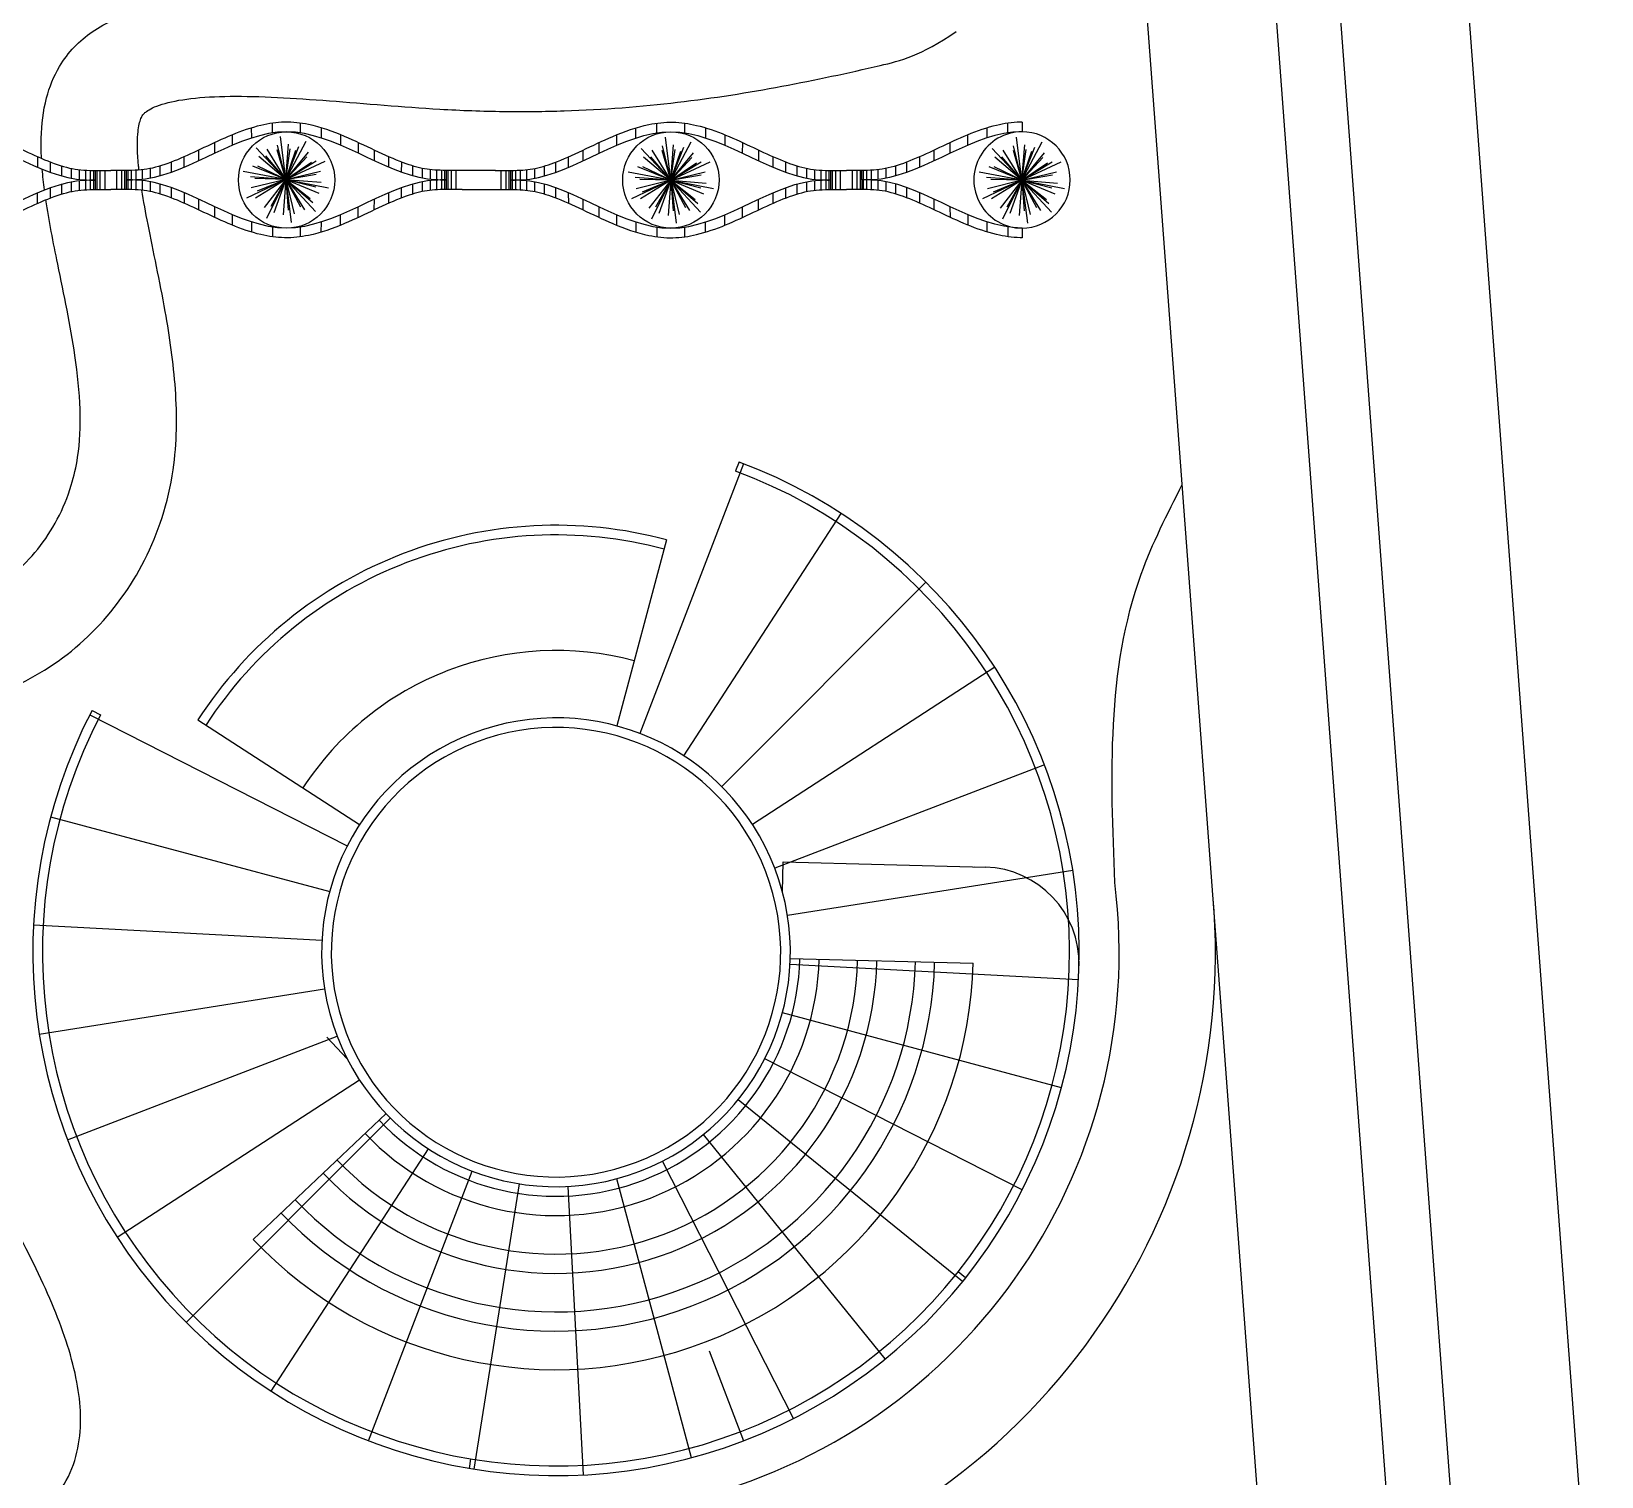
# Model space of a CAD drawing. Header units: inches. Extents: x 40 to 251, y 0 to 175.
# Drawn here: x 202.07 to 250.99, y 61.83 to 106.84 of the extents above; entities that cross this region are included whole.
import ezdxf

# ---------------------------------------------------------------- set-up
doc = ezdxf.new("R2010")
doc.units = ezdxf.units.IN
doc.header["$MEASUREMENT"] = 0
doc.layers.add('CUADRICULA', color=84, linetype='Continuous')
doc.layers.add('SENDAS', color=6, linetype='Continuous')

msp = doc.modelspace()

# ---------------------------------------------------------------- linework, layer by layer
for p, q in [((241.126, 49.884), (231.978, 172.373)), ((247.043, 51.213), (237.995, 172.373)), ((250.988, 52.1), (242.006, 172.373)), ((208.934, 103.52), (208.933, 103.834)), ((209.584, 103.677), (209.583, 103.98)), ((210.458, 103.677), (210.459, 103.98)), ((211.108, 103.52), (211.109, 103.834)), ((220.906, 103.52), (220.906, 103.834)), ((221.556, 103.678), (221.555, 103.981)), ((222.431, 103.678), (222.431, 103.981)), ((223.08, 103.52), (223.081, 103.834)), ((231.846, 103.52), (231.845, 103.834)), ((232.495, 103.678), (232.495, 103.981)), ((232.933, 104.013), (232.933, 103.713)), ((207.785, 103.045), (207.784, 103.376)), ((208.334, 103.293), (208.334, 103.618)), ((211.708, 103.293), (211.708, 103.618)), ((212.257, 103.045), (212.258, 103.376)), ((219.757, 103.046), (219.756, 103.377)), ((220.307, 103.293), (220.306, 103.618)), ((223.68, 103.293), (223.68, 103.618)), ((224.229, 103.046), (224.23, 103.377)), ((230.696, 103.046), (230.696, 103.377)), ((231.246, 103.293), (231.245, 103.618)), ((202.267, 102.608), (202.268, 102.936)), ((202.667, 102.449), (202.667, 102.769)), ((206.436, 102.449), (206.435, 102.769)), ((206.835, 102.608), (206.835, 102.936)), ((207.285, 102.81), (207.285, 103.142)), ((212.757, 102.81), (212.757, 103.142)), ((213.206, 102.608), (213.207, 102.936)), ((213.606, 102.449), (213.607, 102.769)), ((218.408, 102.45), (218.407, 102.77)), ((218.808, 102.609), (218.807, 102.936)), ((219.257, 102.811), (219.257, 103.143)), ((224.729, 102.811), (224.73, 103.143)), ((225.179, 102.609), (225.179, 102.936)), ((225.578, 102.45), (225.579, 102.77)), ((229.347, 102.45), (229.347, 102.77)), ((229.747, 102.609), (229.747, 102.936)), ((230.197, 102.811), (230.196, 103.143)), ((203.017, 102.336), (203.017, 102.649)), ((203.317, 102.265), (203.317, 102.571)), ((203.567, 102.229), (203.567, 102.531)), ((203.767, 102.215), (203.767, 102.516)), ((203.917, 102.213), (203.917, 102.511)), ((204.017, 102.213), (204.017, 102.51)), ((204.066, 101.913), (204.067, 102.51)), ((204.116, 101.913), (204.117, 102.51)), ((204.216, 101.913), (204.217, 102.51)), ((204.366, 101.912), (204.367, 102.51)), ((204.737, 101.912), (204.736, 102.51)), ((204.887, 101.913), (204.886, 102.51)), ((204.987, 101.913), (204.986, 102.51)), ((205.037, 101.913), (205.036, 102.51)), ((205.086, 102.213), (205.086, 102.51)), ((205.186, 102.213), (205.186, 102.511)), ((205.336, 102.215), (205.336, 102.516)), ((205.536, 102.229), (205.536, 102.531)), ((205.786, 102.265), (205.786, 102.571)), ((206.086, 102.336), (206.085, 102.649)), ((213.956, 102.336), (213.957, 102.649)), ((214.256, 102.265), (214.256, 102.571)), ((214.506, 102.229), (214.506, 102.531)), ((214.706, 102.215), (214.706, 102.516)), ((214.856, 102.213), (214.856, 102.511)), ((214.956, 102.213), (214.956, 102.51)), ((215.005, 101.913), (215.006, 102.51)), ((215.055, 101.913), (215.056, 102.51)), ((215.155, 101.913), (215.156, 102.51)), ((215.305, 101.912), (215.306, 102.51)), ((216.534, 102.511), (215.491, 102.511)), ((216.709, 101.913), (216.708, 102.51)), ((216.859, 101.913), (216.858, 102.51)), ((216.959, 101.913), (216.958, 102.51)), ((217.009, 101.913), (217.008, 102.511)), ((217.058, 102.213), (217.058, 102.511)), ((217.158, 102.213), (217.158, 102.512)), ((217.308, 102.215), (217.308, 102.516)), ((217.508, 102.23), (217.508, 102.532)), ((217.758, 102.266), (217.758, 102.572)), ((218.058, 102.337), (218.058, 102.649)), ((225.928, 102.337), (225.929, 102.649)), ((226.228, 102.266), (226.229, 102.572)), ((226.478, 102.23), (226.479, 102.532)), ((226.678, 102.215), (226.679, 102.516)), ((226.828, 102.213), (226.829, 102.512)), ((226.928, 102.213), (226.929, 102.511)), ((226.978, 101.913), (226.979, 102.511)), ((227.028, 101.913), (227.029, 102.51)), ((227.128, 101.913), (227.129, 102.51)), ((227.278, 101.913), (227.279, 102.51)), ((227.648, 101.913), (227.647, 102.51)), ((227.798, 101.913), (227.797, 102.51)), ((227.898, 101.913), (227.897, 102.51)), ((227.948, 101.913), (227.947, 102.511)), ((227.998, 102.213), (227.997, 102.511)), ((228.098, 102.213), (228.097, 102.512)), ((228.248, 102.215), (228.247, 102.516)), ((228.448, 102.23), (228.447, 102.532)), ((228.698, 102.266), (228.697, 102.572)), ((228.998, 102.337), (228.997, 102.649)), ((202.265, 101.486), (202.266, 101.814)), ((202.666, 101.653), (202.666, 101.973)), ((203.016, 101.774), (203.016, 102.087)), ((203.316, 101.851), (203.316, 102.157)), ((203.566, 101.892), (203.566, 102.194)), ((203.766, 101.907), (203.767, 102.208)), ((203.916, 101.912), (203.917, 102.21)), ((204.016, 101.913), (204.017, 102.21)), ((205.087, 101.913), (205.086, 102.21)), ((205.187, 101.912), (205.186, 102.21)), ((205.337, 101.907), (205.336, 102.208)), ((205.537, 101.892), (205.536, 102.194)), ((205.787, 101.851), (205.786, 102.157)), ((206.087, 101.774), (206.086, 102.087)), ((206.437, 101.653), (206.437, 101.973)), ((206.837, 101.486), (206.837, 101.814)), ((213.205, 101.486), (213.205, 101.814)), ((213.605, 101.653), (213.605, 101.973)), ((213.955, 101.774), (213.956, 102.087)), ((214.255, 101.851), (214.256, 102.157)), ((214.505, 101.892), (214.506, 102.194)), ((214.705, 101.907), (214.706, 102.208)), ((214.855, 101.912), (214.856, 102.21)), ((214.955, 101.913), (214.956, 102.21)), ((215.491, 101.911), (216.524, 101.911)), ((217.059, 101.913), (217.058, 102.211)), ((217.159, 101.912), (217.158, 102.211)), ((217.309, 101.907), (217.308, 102.209)), ((217.509, 101.892), (217.508, 102.194)), ((217.759, 101.852), (217.759, 102.158)), ((218.059, 101.774), (218.059, 102.087)), ((218.409, 101.653), (218.409, 101.974)), ((218.81, 101.487), (218.809, 101.815)), ((225.177, 101.487), (225.177, 101.815)), ((225.577, 101.653), (225.578, 101.974)), ((225.927, 101.774), (225.928, 102.087)), ((226.227, 101.852), (226.228, 102.158)), ((226.478, 101.892), (226.478, 102.194)), ((226.678, 101.907), (226.678, 102.209)), ((226.828, 101.912), (226.828, 102.211)), ((226.928, 101.913), (226.928, 102.211)), ((227.998, 101.913), (227.998, 102.211)), ((228.098, 101.912), (228.098, 102.211)), ((228.248, 101.907), (228.248, 102.209)), ((228.448, 101.892), (228.448, 102.194)), ((228.698, 101.852), (228.698, 102.158)), ((228.998, 101.774), (228.998, 102.087)), ((229.349, 101.653), (229.348, 101.974)), ((229.749, 101.487), (229.748, 101.815)), ((207.288, 101.279), (207.287, 101.611)), ((207.788, 101.045), (207.788, 101.376)), ((212.254, 101.045), (212.254, 101.376)), ((212.754, 101.279), (212.755, 101.611)), ((219.26, 101.28), (219.259, 101.612)), ((219.76, 101.045), (219.76, 101.377)), ((224.226, 101.045), (224.227, 101.377)), ((224.727, 101.28), (224.727, 101.612)), ((230.199, 101.28), (230.199, 101.612)), ((230.7, 101.045), (230.699, 101.377)), ((208.339, 100.803), (208.338, 101.129)), ((208.939, 100.587), (208.938, 100.902)), ((211.103, 100.587), (211.104, 100.902)), ((211.703, 100.803), (211.704, 101.129)), ((220.311, 100.804), (220.31, 101.129)), ((220.911, 100.588), (220.911, 100.902)), ((223.075, 100.588), (223.076, 100.902)), ((223.676, 100.804), (223.676, 101.129)), ((231.25, 100.804), (231.25, 101.129)), ((231.85, 100.588), (231.85, 100.902)), ((209.589, 100.442), (209.589, 100.745)), ((210.453, 100.442), (210.453, 100.745)), ((221.561, 100.442), (221.561, 100.745)), ((222.425, 100.442), (222.426, 100.745)), ((232.501, 100.442), (232.5, 100.745)), ((232.933, 100.713), (232.933, 100.413)), ((224.257, 93.375), (221.031, 84.972)), ((224.116, 93.428), (224.009, 93.148)), ((227.293, 91.827), (222.391, 84.279)), ((221.858, 91.004), (220.305, 85.208)), ((229.941, 89.683), (223.577, 83.319)), ((232.086, 87.035), (224.538, 82.133)), ((203.961, 85.691), (204.228, 85.554)), ((203.892, 85.557), (211.911, 81.471)), ((207.261, 85.401), (212.293, 82.133)), ((233.633, 83.999), (225.23, 80.773)), ((202.671, 82.376), (211.364, 80.047)), ((225.467, 80.044), (225.491, 80.973)), ((225.491, 80.973), (231.789, 80.808)), ((231.447, 80.817), (231.789, 80.808)), ((234.515, 80.707), (225.625, 79.299)), ((202.138, 79.01), (211.125, 78.539)), ((225.713, 77.966), (231.411, 77.817)), ((234.693, 77.304), (225.705, 77.775)), ((202.316, 75.607), (211.205, 77.015)), ((234.16, 73.938), (225.466, 76.268)), ((203.198, 72.316), (211.6, 75.541)), ((211.912, 74.841), (211.273, 75.515)), ((232.939, 70.757), (224.92, 74.843)), ((204.745, 69.28), (212.293, 74.181)), ((231.083, 67.899), (224.088, 73.563)), ((206.889, 66.631), (213.253, 72.995)), ((213.12, 73.132), (208.985, 69.209)), ((228.673, 65.49), (223.009, 72.484)), ((209.538, 64.487), (214.439, 72.035)), ((225.815, 63.634), (221.729, 71.653)), ((212.574, 62.94), (215.799, 71.342)), ((215.865, 62.058), (217.273, 70.947)), ((222.634, 62.413), (220.305, 71.106)), ((219.268, 61.88), (218.797, 70.867)), ((231.176, 68.017), (230.944, 68.205)), ((223.182, 65.741), (224.257, 62.94)), ((223.182, 65.741), (224.257, 62.94)), ((215.717, 62.083), (215.764, 62.378))]:
    msp.add_line(p, q)
msp.add_lwpolyline([(235.989, 172.373), (245.071, 50.77), (247.043, 51.213)])
msp.add_lwpolyline([(232.933, 103.713, 1.000044), (232.933, 100.713, 0.999956)], format="xyb", close=True)
for centre in [(210.021, 102.211), (221.993, 102.212)]:
    msp.add_circle(centre, 1.5)
for centre, radius, start, end in [((218.415, 78.157), 16, 291, 69.5372), ((218.415, 78.157), 16, 291, 69.5372), ((218.415, 78.157), 16.3, 291, 69.5273), ((218.415, 78.157), 13.3, 75, 111), ((218.415, 78.157), 13, 75, 111), ((218.415, 78.157), 13.3, 111, 147), ((218.415, 78.157), 13, 111, 147), ((218.415, 78.157), 9.4, 75, 111), ((218.415, 78.157), 9.4, 111, 147), ((218.415, 78.157), 16.3, 152.4727, 291), ((218.415, 78.157), 16, 152.4628, 291), ((218.415, 78.157), 16, 152.4628, 291), ((218.415, 78.157), 7.3, 291, 111), ((218.415, 78.157), 7, 291, 111), ((218.415, 78.157), 7.3, 111, 291), ((218.415, 78.157), 7, 111, 291), ((231.711, 77.809), 3, 358.5, 88.5), ((218.415, 78.157), 17.543, 281.9184, 7.131), ((218.415, 78.157), 20.543, 281.9184, 4.9594), ((218.415, 78.157), 7.6, 291, 358.5), ((218.415, 78.157), 8.2, 291, 358.5), ((218.415, 78.157), 9.4, 291, 358.5), ((218.415, 78.157), 10, 291, 358.5), ((218.415, 78.157), 11.2, 291, 358.5), ((218.415, 78.157), 11.8, 291, 358.5), ((218.415, 78.157), 13, 291, 358.5), ((218.415, 78.157), 7.6, 223.5, 291), ((218.415, 78.157), 8.2, 223.5, 291), ((218.415, 78.157), 9.4, 223.5, 291), ((218.415, 78.157), 10, 223.5, 291), ((218.415, 78.157), 11.2, 223.5, 291), ((218.415, 78.157), 11.8, 223.5, 291), ((218.415, 78.157), 13, 223.5, 291)]:
    msp.add_arc(centre, radius, start, end)
for points, knots in [([(193.612, 102.511), (193.801, 102.511), (193.96, 102.51), (194.377, 102.511), (194.57, 102.519), (194.99, 102.597), (195.209, 102.663), (196.011, 102.96), (196.629, 103.293), (197.638, 103.722), (198.013, 103.858), (198.642, 103.988), (198.891, 104.016), (199.391, 104.006), (199.637, 103.969), (200.498, 103.766), (201.088, 103.486), (202.22, 102.952), (202.761, 102.698), (203.377, 102.557), (203.493, 102.538), (203.73, 102.515), (203.857, 102.511), (204.16, 102.509), (204.336, 102.511), (204.551, 102.511)], [3.721321, 3.721321, 3.721321, 3.721321, 4.116074, 4.116074, 4.90558, 4.90558, 5.695086, 5.695086, 7.698736, 7.698736, 8.830966, 8.830966, 9.542913, 9.542913, 10.25486, 10.25486, 12.082225, 12.082225, 13.909591, 13.909591, 14.356568, 14.356568, 14.803545, 14.803545, 15.252345, 15.252345, 15.252345, 15.252345]), ([(194.097, 102.211), (194.097, 102.211), (195.758, 102.149), (199.082, 104.997), (202.405, 102.149), (204.067, 102.211), (204.067, 102.211)], [3.721321, 3.721321, 3.721321, 3.721321, 4.743416, 9.486833, 14.230249, 15.252345, 15.252345, 15.252345, 15.252345]), ([(215.491, 102.511), (215.302, 102.511), (215.142, 102.51), (214.725, 102.511), (214.533, 102.519), (214.113, 102.597), (213.893, 102.663), (213.091, 102.96), (212.474, 103.293), (211.464, 103.722), (211.09, 103.858), (210.461, 103.988), (210.212, 104.016), (209.711, 104.006), (209.465, 103.969), (208.604, 103.766), (208.014, 103.486), (206.883, 102.952), (206.341, 102.698), (205.726, 102.557), (205.61, 102.538), (205.372, 102.515), (205.246, 102.511), (204.943, 102.509), (204.766, 102.511), (204.551, 102.511)], [3.721321, 3.721321, 3.721321, 3.721321, 4.116074, 4.116074, 4.90558, 4.90558, 5.695086, 5.695086, 7.698736, 7.698736, 8.830966, 8.830966, 9.542913, 9.542913, 10.25486, 10.25486, 12.082225, 12.082225, 13.909591, 13.909591, 14.356568, 14.356568, 14.803545, 14.803545, 15.252345, 15.252345, 15.252345, 15.252345]), ([(215.006, 102.211), (215.006, 102.211), (213.344, 102.149), (210.021, 104.997), (206.698, 102.149), (205.036, 102.211), (205.036, 102.211)], [3.721321, 3.721321, 3.721321, 3.721321, 4.743416, 9.486833, 14.230249, 15.252345, 15.252345, 15.252345, 15.252345]), ([(216.524, 102.511), (216.713, 102.512), (216.872, 102.51), (217.289, 102.511), (217.481, 102.519), (217.901, 102.597), (218.121, 102.663), (218.923, 102.961), (219.54, 103.294), (220.55, 103.722), (220.924, 103.858), (221.553, 103.989), (221.802, 104.016), (222.303, 104.006), (222.549, 103.97), (223.41, 103.767), (224, 103.487), (225.131, 102.953), (225.673, 102.699), (226.289, 102.558), (226.404, 102.538), (226.642, 102.516), (226.768, 102.512), (227.071, 102.51), (227.248, 102.512), (227.463, 102.512)], [3.721321, 3.721321, 3.721321, 3.721321, 4.116074, 4.116074, 4.90558, 4.90558, 5.695086, 5.695086, 7.698736, 7.698736, 8.830966, 8.830966, 9.542913, 9.542913, 10.25486, 10.25486, 12.082225, 12.082225, 13.909591, 13.909591, 14.356568, 14.356568, 14.803545, 14.803545, 15.252345, 15.252345, 15.252345, 15.252345]), ([(217.008, 102.212), (217.008, 102.212), (218.67, 102.149), (221.993, 104.998), (225.316, 102.15), (226.978, 102.212), (226.978, 102.212)], [3.721321, 3.721321, 3.721321, 3.721321, 4.743416, 9.486833, 14.230249, 15.252345, 15.252345, 15.252345, 15.252345]), ([(232.933, 104.013), (232.913, 104.013), (232.893, 104.013), (232.623, 104.007), (232.377, 103.971), (231.516, 103.767), (230.926, 103.487), (229.795, 102.953), (229.253, 102.7), (228.637, 102.558), (228.521, 102.539), (228.284, 102.516), (228.157, 102.512), (227.854, 102.51), (227.678, 102.512), (227.463, 102.512)], [9.4866, 9.4866, 9.4866, 9.4866, 9.542913, 9.542913, 10.25486, 10.25486, 12.082225, 12.082225, 13.909591, 13.909591, 14.356568, 14.356568, 14.803545, 14.803545, 15.252345, 15.252345, 15.252345, 15.252345]), ([(232.933, 103.713), (232.932, 103.713), (231.432, 103.713), (229.609, 102.15), (227.948, 102.213), (227.948, 102.213)], [9.486694, 9.486694, 9.486694, 9.486694, 9.486833, 14.230249, 15.252345, 15.252345, 15.252345, 15.252345]), ([(193.612, 101.911), (193.801, 101.911), (193.96, 101.913), (194.377, 101.912), (194.57, 101.904), (194.99, 101.826), (195.209, 101.76), (196.011, 101.463), (196.629, 101.129), (197.638, 100.701), (198.013, 100.565), (198.642, 100.435), (198.891, 100.407), (199.391, 100.417), (199.637, 100.453), (200.498, 100.657), (201.088, 100.937), (202.22, 101.471), (202.761, 101.724), (203.377, 101.866), (203.493, 101.885), (203.73, 101.908), (203.857, 101.912), (204.16, 101.914), (204.336, 101.911), (204.551, 101.911)], [3.721321, 3.721321, 3.721321, 3.721321, 4.116074, 4.116074, 4.90558, 4.90558, 5.695086, 5.695086, 7.698736, 7.698736, 8.830966, 8.830966, 9.542913, 9.542913, 10.25486, 10.25486, 12.082225, 12.082225, 13.909591, 13.909591, 14.356568, 14.356568, 14.803545, 14.803545, 15.252345, 15.252345, 15.252345, 15.252345]), ([(194.097, 102.211), (194.097, 102.211), (195.758, 102.274), (199.082, 99.426), (202.405, 102.274), (204.067, 102.211), (204.067, 102.211)], [3.721321, 3.721321, 3.721321, 3.721321, 4.743416, 9.486833, 14.230249, 15.252345, 15.252345, 15.252345, 15.252345]), ([(215.491, 101.911), (215.302, 101.911), (215.142, 101.913), (214.725, 101.912), (214.533, 101.904), (214.113, 101.826), (213.893, 101.76), (213.091, 101.463), (212.474, 101.129), (211.464, 100.701), (211.09, 100.565), (210.461, 100.435), (210.212, 100.407), (209.711, 100.417), (209.465, 100.453), (208.604, 100.657), (208.014, 100.937), (206.883, 101.471), (206.341, 101.724), (205.726, 101.866), (205.61, 101.885), (205.372, 101.908), (205.246, 101.912), (204.943, 101.914), (204.766, 101.911), (204.551, 101.911)], [3.721321, 3.721321, 3.721321, 3.721321, 4.116074, 4.116074, 4.90558, 4.90558, 5.695086, 5.695086, 7.698736, 7.698736, 8.830966, 8.830966, 9.542913, 9.542913, 10.25486, 10.25486, 12.082225, 12.082225, 13.909591, 13.909591, 14.356568, 14.356568, 14.803545, 14.803545, 15.252345, 15.252345, 15.252345, 15.252345]), ([(215.006, 102.211), (215.006, 102.211), (213.344, 102.274), (210.021, 99.426), (206.698, 102.274), (205.036, 102.211), (205.036, 102.211)], [3.721321, 3.721321, 3.721321, 3.721321, 4.743416, 9.486833, 14.230249, 15.252345, 15.252345, 15.252345, 15.252345]), ([(216.524, 101.911), (216.713, 101.912), (216.872, 101.913), (217.289, 101.912), (217.481, 101.904), (217.901, 101.826), (218.121, 101.761), (218.923, 101.463), (219.541, 101.13), (220.55, 100.701), (220.924, 100.565), (221.554, 100.435), (221.802, 100.408), (222.303, 100.418), (222.549, 100.454), (223.41, 100.658), (224, 100.938), (225.131, 101.472), (225.673, 101.725), (226.289, 101.867), (226.404, 101.886), (226.642, 101.909), (226.768, 101.913), (227.072, 101.915), (227.248, 101.912), (227.463, 101.912)], [3.721321, 3.721321, 3.721321, 3.721321, 4.116074, 4.116074, 4.90558, 4.90558, 5.695086, 5.695086, 7.698736, 7.698736, 8.830966, 8.830966, 9.542913, 9.542913, 10.25486, 10.25486, 12.082225, 12.082225, 13.909591, 13.909591, 14.356568, 14.356568, 14.803545, 14.803545, 15.252345, 15.252345, 15.252345, 15.252345]), ([(217.008, 102.212), (217.008, 102.212), (218.67, 102.274), (221.993, 99.426), (225.316, 102.275), (226.978, 102.212), (226.978, 102.212)], [3.721321, 3.721321, 3.721321, 3.721321, 4.743416, 9.486833, 14.230249, 15.252345, 15.252345, 15.252345, 15.252345]), ([(232.933, 100.413), (232.913, 100.413), (232.893, 100.413), (232.623, 100.419), (232.377, 100.455), (231.516, 100.658), (230.926, 100.938), (229.795, 101.472), (229.253, 101.726), (228.637, 101.867), (228.522, 101.886), (228.284, 101.909), (228.157, 101.913), (227.854, 101.915), (227.678, 101.912), (227.463, 101.912)], [9.486751, 9.486751, 9.486751, 9.486751, 9.542913, 9.542913, 10.25486, 10.25486, 12.082225, 12.082225, 13.909591, 13.909591, 14.356568, 14.356568, 14.803545, 14.803545, 15.252345, 15.252345, 15.252345, 15.252345]), ([(232.933, 100.713), (231.433, 100.713), (229.609, 102.275), (227.948, 102.213), (227.948, 102.213)], [9.486833, 9.486833, 9.486833, 9.486833, 14.230249, 15.252345, 15.252345, 15.252345, 15.252345])]:
    msp.add_open_spline(points, degree=3, knots=knots)
msp.add_spline([(235.823, 80.335), (236.647, 89.938), (237.926, 92.731)], degree=3)
at = {"layer": 'CUADRICULA'}
for p, q in [((210, 102.224), (209.739, 103.301)), ((210, 102.224), (209.832, 103.568)), ((209.997, 102.224), (210.633, 103.42)), ((209.997, 102.224), (210.404, 103.254)), ((210, 102.224), (210.085, 103.329)), ((221.992, 102.201), (221.731, 103.278)), ((221.992, 102.201), (221.823, 103.545)), ((221.989, 102.201), (222.625, 103.397)), ((221.989, 102.201), (222.396, 103.231)), ((221.992, 102.201), (222.077, 103.306)), ((232.931, 102.201), (232.67, 103.278)), ((232.931, 102.201), (232.763, 103.545)), ((232.928, 102.201), (233.564, 103.397)), ((232.928, 102.201), (233.335, 103.231)), ((232.931, 102.201), (233.016, 103.306)), ((209.997, 102.224), (209.071, 103.212)), ((209.997, 102.224), (209.154, 102.942)), ((209.997, 102.224), (209.375, 102.961)), ((209.997, 102.224), (209.417, 103.167)), ((210, 102.224), (209.731, 103.151)), ((209.997, 102.224), (210.311, 103.136)), ((209.997, 102.224), (210.703, 103.078)), ((209.997, 102.224), (210.655, 102.93)), ((209.997, 102.224), (210.941, 102.804)), ((209.997, 102.224), (211.224, 102.799)), ((209.997, 102.224), (210.795, 102.766)), ((210, 102.224), (210.131, 103.18)), ((221.989, 102.201), (221.063, 103.189)), ((221.989, 102.201), (221.145, 102.919)), ((221.989, 102.201), (221.366, 102.938)), ((221.989, 102.201), (221.409, 103.144)), ((221.992, 102.201), (221.723, 103.128)), ((221.989, 102.201), (222.302, 103.113)), ((221.989, 102.201), (222.694, 103.055)), ((221.989, 102.201), (222.646, 102.907)), ((221.989, 102.201), (222.933, 102.781)), ((221.989, 102.201), (223.215, 102.776)), ((221.989, 102.201), (222.787, 102.743)), ((221.992, 102.201), (222.123, 103.157)), ((232.928, 102.201), (232.002, 103.189)), ((232.928, 102.201), (232.085, 102.919)), ((232.928, 102.201), (232.306, 102.938)), ((232.928, 102.201), (232.348, 103.144)), ((232.931, 102.201), (232.662, 103.128)), ((232.928, 102.201), (233.242, 103.113)), ((232.928, 102.201), (233.634, 103.055)), ((232.928, 102.201), (233.586, 102.907)), ((232.928, 102.201), (233.872, 102.781)), ((232.928, 102.201), (234.155, 102.776)), ((232.928, 102.201), (233.726, 102.743)), ((232.931, 102.201), (233.062, 103.157)), ((209.997, 102.224), (208.667, 102.479)), ((209.997, 102.224), (208.893, 102.309)), ((209.997, 102.224), (208.973, 102.646)), ((209.997, 102.224), (209.033, 102.254)), ((209.997, 102.224), (209.129, 102.644)), ((209.999, 102.236), (209.914, 101.131)), ((209.997, 102.224), (211.074, 102.484)), ((209.997, 102.224), (210.947, 102.395)), ((209.999, 102.236), (210.167, 100.892)), ((209.999, 102.236), (210.069, 101.273)), ((209.999, 102.236), (210.259, 101.159)), ((221.989, 102.201), (220.659, 102.456)), ((221.989, 102.201), (220.884, 102.286)), ((221.989, 102.201), (220.965, 102.623)), ((221.989, 102.201), (221.12, 102.621)), ((221.989, 102.201), (223.066, 102.461)), ((221.989, 102.201), (222.939, 102.372)), ((232.928, 102.201), (231.598, 102.456)), ((232.928, 102.201), (231.824, 102.286)), ((232.928, 102.201), (231.904, 102.623)), ((232.928, 102.201), (232.06, 102.621)), ((232.928, 102.201), (234.005, 102.461)), ((232.928, 102.201), (233.878, 102.372)), ((209.997, 102.224), (208.771, 101.649)), ((209.997, 102.224), (208.92, 101.963)), ((209.997, 102.224), (209.054, 101.643)), ((209.997, 102.224), (209.104, 101.859)), ((209.996, 102.229), (209.318, 101.353)), ((209.996, 102.229), (209.398, 101.014)), ((209.996, 102.229), (209.526, 101.387)), ((209.996, 102.229), (209.622, 101.186)), ((209.997, 102.224), (211.102, 102.139)), ((209.997, 102.224), (211.022, 101.802)), ((209.997, 102.224), (210.841, 101.506)), ((209.997, 102.224), (210.578, 101.28)), ((209.997, 102.224), (210.934, 101.994)), ((209.997, 102.224), (210.76, 101.632)), ((209.997, 102.224), (210.453, 101.373)), ((209.997, 102.224), (211.327, 101.968)), ((209.997, 102.224), (210.923, 101.235)), ((221.989, 102.201), (220.763, 101.626)), ((221.989, 102.201), (220.912, 101.94)), ((221.989, 102.201), (221.025, 102.231)), ((221.989, 102.201), (221.045, 101.62)), ((221.989, 102.201), (221.096, 101.836)), ((221.988, 102.206), (221.31, 101.33)), ((221.988, 102.206), (221.39, 100.991)), ((221.988, 102.206), (221.518, 101.364)), ((221.988, 102.206), (221.614, 101.163)), ((221.991, 102.213), (221.906, 101.108)), ((221.989, 102.201), (223.094, 102.116)), ((221.989, 102.201), (223.013, 101.779)), ((221.989, 102.201), (222.833, 101.483)), ((221.989, 102.201), (222.57, 101.257)), ((221.989, 102.201), (222.926, 101.971)), ((221.989, 102.201), (222.751, 101.609)), ((221.989, 102.201), (222.445, 101.35)), ((221.989, 102.201), (223.319, 101.945)), ((221.989, 102.201), (222.915, 101.212)), ((221.991, 102.213), (222.159, 100.869)), ((221.991, 102.213), (222.061, 101.25)), ((221.991, 102.213), (222.251, 101.136)), ((232.928, 102.201), (231.702, 101.626)), ((232.928, 102.201), (231.852, 101.94)), ((232.928, 102.201), (231.964, 102.231)), ((232.928, 102.201), (231.985, 101.62)), ((232.928, 102.201), (232.035, 101.836)), ((232.927, 102.206), (232.249, 101.33)), ((232.927, 102.206), (232.329, 100.991)), ((232.927, 102.206), (232.457, 101.364)), ((232.927, 102.206), (232.553, 101.163)), ((232.93, 102.213), (232.845, 101.108)), ((232.928, 102.201), (234.033, 102.116)), ((232.928, 102.201), (233.953, 101.779)), ((232.928, 102.201), (233.772, 101.483)), ((232.928, 102.201), (233.509, 101.257)), ((232.928, 102.201), (233.865, 101.971)), ((232.928, 102.201), (233.691, 101.609)), ((232.928, 102.201), (233.384, 101.35)), ((232.928, 102.201), (234.259, 101.945)), ((232.928, 102.201), (233.854, 101.212)), ((232.93, 102.213), (233.098, 100.869)), ((232.93, 102.213), (233.001, 101.25)), ((232.93, 102.213), (233.19, 101.136))]:
    msp.add_line(p, q, dxfattribs=at)
at = {"layer": 'SENDAS'}
for points, knots in [([(202.386, 102.885), (202.375, 103.096), (202.371, 103.307), (202.387, 103.935), (202.433, 104.354), (202.632, 105.103), (202.762, 105.434), (203.078, 105.964), (203.236, 106.17), (203.582, 106.532), (203.771, 106.69), (204.393, 107.12), (204.853, 107.316), (205.796, 107.598), (206.283, 107.684), (207.288, 107.793), (207.807, 107.816), (209.433, 107.825), (210.587, 107.748), (212.909, 107.566), (214.075, 107.461), (216.253, 107.344), (217.287, 107.331), (219.273, 107.381), (220.225, 107.443), (222.989, 107.718), (224.709, 108.02), (226.527, 108.407), (226.662, 108.436), (226.797, 108.466)], [20.221261, 20.221261, 20.221261, 20.221261, 20.822755, 20.822755, 22.013201, 22.013201, 22.945065, 22.945065, 23.584709, 23.584709, 24.224352, 24.224352, 25.601949, 25.601949, 26.979545, 26.979545, 28.357142, 28.357142, 31.176419, 31.176419, 33.995695, 33.995695, 36.814972, 36.814972, 39.634249, 39.634249, 45.272802, 45.272802, 45.725047, 45.725047, 45.725047, 45.725047]), ([(205.426, 102.521), (205.421, 102.562), (205.417, 102.603), (205.373, 103.039), (205.365, 103.379), (205.402, 103.836), (205.434, 103.984), (205.488, 104.143), (205.509, 104.184), (205.541, 104.237), (205.553, 104.253), (205.594, 104.296), (205.621, 104.32), (205.75, 104.414), (205.909, 104.497), (206.377, 104.644), (206.684, 104.706), (207.403, 104.791), (207.816, 104.813), (209.178, 104.828), (210.24, 104.764), (212.471, 104.592), (213.64, 104.486), (215.467, 104.379), (216.132, 104.356), (217.424, 104.339), (218.053, 104.346), (219.9, 104.406), (221.073, 104.499), (224.453, 104.896), (226.522, 105.317), (229.148, 105.924), (229.778, 106.076), (230.88, 106.839)], [19.56039, 19.56039, 19.56039, 19.56039, 19.709068, 19.709068, 21.168253, 21.168253, 22.275821, 22.275821, 22.967568, 22.967568, 23.562038, 23.562038, 24.156508, 24.156508, 25.525855, 25.525855, 26.895203, 26.895203, 28.26455, 28.26455, 31.044966, 31.044966, 33.825382, 33.825382, 35.458471, 35.458471, 37.091559, 37.091559, 40.357735, 40.357735, 46.890087, 46.890087, 48.989084, 48.989084, 48.989084, 48.989084]), ([(199.299, 85.62), (199.556, 85.691), (199.814, 85.769), (200.638, 86.039), (201.203, 86.26), (202.148, 86.737), (202.533, 86.964), (203.652, 87.757), (204.315, 88.417), (205.41, 89.926), (205.846, 90.778), (206.296, 92.176), (206.412, 92.673), (206.61, 94.023), (206.615, 94.866), (206.5, 96.519), (206.381, 97.332), (206.069, 99.077), (205.868, 99.996), (205.631, 101.204), (205.565, 101.561), (205.512, 101.894)], [2.21033, 2.21033, 2.21033, 2.21033, 2.939883, 2.939883, 4.545036, 4.545036, 5.685239, 5.685239, 7.978239, 7.978239, 10.271238, 10.271238, 11.46277, 11.46277, 13.421435, 13.421435, 15.3801, 15.3801, 17.776863, 17.776863, 18.851673, 18.851673, 18.851673, 18.851673]), ([(197.23, 88.195), (197.27, 88.204), (197.311, 88.213), (197.998, 88.371), (198.613, 88.53), (199.719, 88.897), (200.213, 89.103), (200.968, 89.525), (201.253, 89.72), (201.791, 90.175), (202.042, 90.433), (202.726, 91.288), (203.088, 91.963), (203.4, 92.988), (203.467, 93.279), (203.583, 94.038), (203.605, 94.538), (203.568, 95.604), (203.51, 96.166), (203.29, 97.675), (203.087, 98.642), (202.754, 100.271), (202.621, 100.94), (202.523, 101.595)], [0.872885, 0.872885, 0.872885, 0.872885, 0.99667, 0.99667, 2.990011, 2.990011, 4.895822, 4.895822, 6.267461, 6.267461, 7.6391, 7.6391, 10.382377, 10.382377, 11.417646, 11.417646, 13.01269, 13.01269, 14.607734, 14.607734, 17.183011, 17.183011, 19.009992, 19.009992, 19.009992, 19.009992]), ([(193.221, 59.928), (193.62, 59.891), (194.02, 59.854), (195.22, 59.75), (196.016, 59.688), (197.482, 59.623), (198.157, 59.614), (199.446, 59.679), (200.059, 59.75), (200.952, 59.979), (201.252, 60.08), (201.875, 60.37), (202.198, 60.577), (202.752, 61.082), (202.985, 61.383), (203.334, 62.028), (203.45, 62.371), (203.588, 63.057), (203.611, 63.401), (203.593, 64.084), (203.552, 64.425), (203.348, 65.518), (203.096, 66.281), (202.442, 67.874), (202.036, 68.703), (201.11, 70.424), (200.59, 71.314), (199.244, 73.514), (198.381, 74.844), (197.502, 76.181)], [0, 0, 0, 0, 0.980017, 0.980017, 2.940051, 2.940051, 4.716003, 4.716003, 6.491956, 6.491956, 7.414651, 7.414651, 8.463585, 8.463585, 9.51252, 9.51252, 10.561454, 10.561454, 11.610388, 11.610388, 12.659323, 12.659323, 14.953808, 14.953808, 17.248294, 17.248294, 19.542779, 19.542779, 22.783018, 22.783018, 22.783018, 22.783018])]:
    msp.add_open_spline(points, degree=3, knots=knots, dxfattribs=at)
for points in [[(202.479, 101.902), (202.451, 102.119), (202.426, 102.335), (202.408, 102.549)], [(205.467, 102.2), (205.466, 102.208), (205.464, 102.215), (205.463, 102.223)]]:
    msp.add_open_spline(points, degree=3, dxfattribs=at)

doc.saveas('drawing.dxf')
